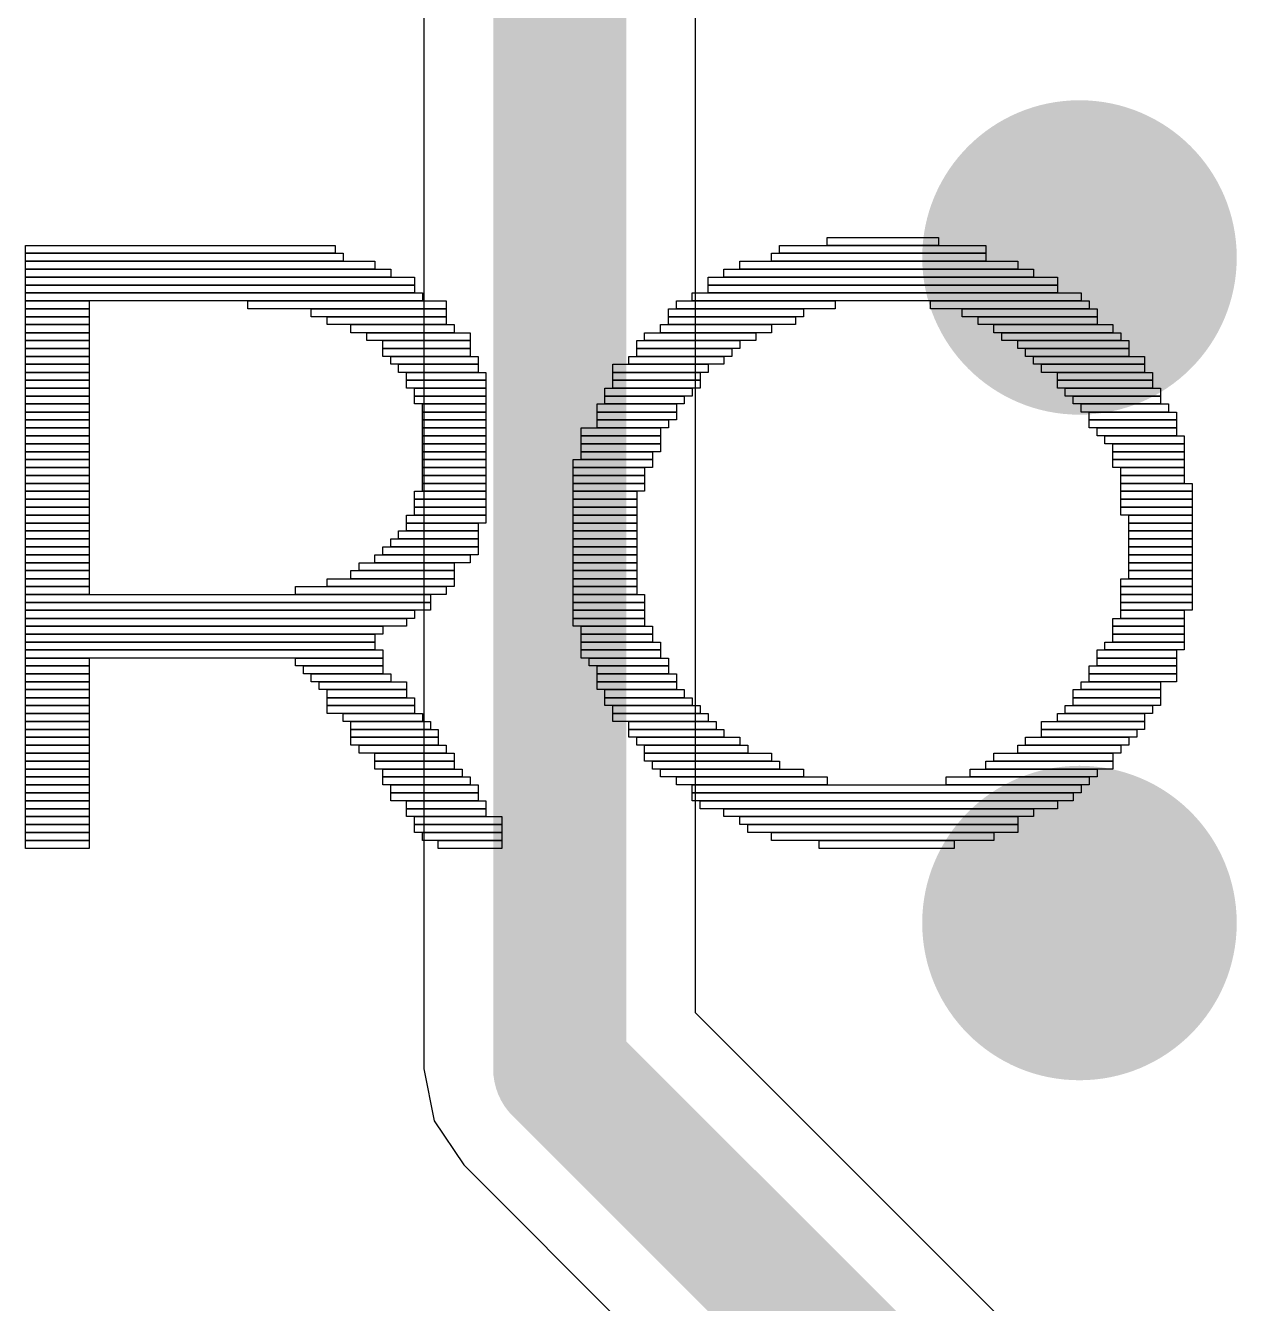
# Model space of a CAD drawing. Header units: millimetres. Extents: x -3 to 5381, y -54 to 5355.
# Drawn here: x 15.803 to 18.151, y -11.348 to -8.909 of the extents above; entities that cross this region are included whole.
import ezdxf

# ---------------------------------------------------------------- set-up
doc = ezdxf.new("R2010")
doc.units = ezdxf.units.MM
for name, color, linetype in [('BottomLayer', 5, 'Continuous'), ('TopLayer', 1, 'Continuous'), ('TopOverlay', 2, 'Continuous'), ('ViaHoleLayer', 16, 'Continuous')]:
    doc.layers.add(name, color=color, linetype=linetype)

msp = doc.modelspace()

# ---------------------------------------------------------------- hatches: boundary and pattern name
at = {"layer": 'BottomLayer'}
h = msp.add_hatch(color=5, dxfattribs=at)
edge = h.paths.add_edge_path()
edge.add_arc((17.8131, -9.3518), 0.3, 0, 360)
h = msp.add_hatch(color=5, dxfattribs=at)
edge = h.paths.add_edge_path()
edge.add_arc((17.8131, -10.6218), 0.3, 0, 360)
at = {"layer": 'TopLayer'}
h = msp.add_hatch(color=1, dxfattribs=at)
edge = h.paths.add_edge_path()
edge.add_arc((17.8131, -9.3518), 0.3, 0, 360)
h = msp.add_hatch(color=1, dxfattribs=at)
edge = h.paths.add_edge_path()
edge.add_arc((17.8131, -10.6218), 0.3, 0, 360)
at = {"layer": 'ViaHoleLayer'}
h = msp.add_hatch(color=16, dxfattribs=at)
edge = h.paths.add_edge_path()
edge.add_arc((17.8131, -9.3518), 0.15, 0, 360)
h = msp.add_hatch(color=16, dxfattribs=at)
edge = h.paths.add_edge_path()
edge.add_arc((17.8131, -10.6218), 0.15, 0, 360)

# ---------------------------------------------------------------- linework, layer by layer
at = {"layer": 'BottomLayer'}
for p, q in [((17.0807, -10.7929), (17.0807, -2.5956)), ((16.5627, -2.6139), (16.5627, -10.9002)), ((18.3006, -12.0128), (17.0807, -10.7929)), ((16.5627, -10.9002), (16.5824, -10.9993)), ((16.5824, -10.9993), (16.6386, -11.0833)), ((16.6386, -11.0833), (18.0102, -12.4549))]:
    msp.add_line(p, q, dxfattribs=at)
at = {"layer": 'BottomLayer', "const_width": 0.254}
for points in [[(16.8217, -10.9002), (16.8217, -2.4928)], [(16.8217, -10.9002), (18.1933, -12.2718)]]:
    msp.add_lwpolyline(points, dxfattribs=at)
at = {"layer": 'BottomLayer', "const_width": 0.127}
msp.add_lwpolyline([(16.7582, -10.9002, 1), (16.8852, -10.9002, 1)], format="xyb", close=True, dxfattribs=at)
msp.add_lwpolyline([(16.7582, -10.9002, 1), (16.8852, -10.9002, 1)], format="xyb", close=True, dxfattribs=at)
at = {"layer": 'TopOverlay'}
for p, q in [((17.3318, -9.3287), (17.3318, -9.3137)), ((17.3318, -9.3137), (17.5439, -9.3137)), ((17.5439, -9.3137), (17.5439, -9.3287)), ((15.8027, -9.3439), (15.8027, -9.3287)), ((15.8027, -9.3287), (16.3933, -9.3287)), ((16.3933, -9.3287), (16.3933, -9.3439)), ((17.2411, -9.3439), (17.2411, -9.3287)), ((17.2411, -9.3287), (17.6346, -9.3287)), ((17.5439, -9.3287), (17.3318, -9.3287)), ((17.6346, -9.3287), (17.6346, -9.3439)), ((16.3933, -9.3439), (15.8027, -9.3439)), ((15.8027, -9.3591), (15.8027, -9.3439)), ((15.8027, -9.3439), (16.4083, -9.3439)), ((16.4083, -9.3591), (15.8027, -9.3591)), ((15.8027, -9.3741), (15.8027, -9.3591)), ((15.8027, -9.3591), (16.469, -9.3591)), ((16.4083, -9.3439), (16.4083, -9.3591)), ((16.469, -9.3591), (16.469, -9.3741)), ((17.1654, -9.3741), (17.1654, -9.3591)), ((17.1654, -9.3591), (17.6953, -9.3591)), ((17.2259, -9.3591), (17.2259, -9.3439)), ((17.2259, -9.3439), (17.6346, -9.3439)), ((17.6346, -9.3591), (17.2259, -9.3591)), ((17.6346, -9.3439), (17.2411, -9.3439)), ((17.6346, -9.3439), (17.6346, -9.3591)), ((17.6953, -9.3591), (17.6953, -9.3741)), ((16.469, -9.3741), (15.8027, -9.3741)), ((15.8027, -9.3894), (15.8027, -9.3741)), ((15.8027, -9.3741), (16.4992, -9.3741)), ((16.4992, -9.3741), (16.4992, -9.3894)), ((17.135, -9.3894), (17.135, -9.3741)), ((17.135, -9.3741), (17.7255, -9.3741)), ((17.6953, -9.3741), (17.1654, -9.3741)), ((17.7255, -9.3741), (17.7255, -9.3894)), ((16.4992, -9.3894), (15.8027, -9.3894)), ((15.8027, -9.4044), (15.8027, -9.3894)), ((15.8027, -9.3894), (16.5447, -9.3894)), ((16.5447, -9.4044), (15.8027, -9.4044)), ((15.8027, -9.4196), (15.8027, -9.4044)), ((15.8027, -9.4044), (16.5447, -9.4044)), ((16.5447, -9.3894), (16.5447, -9.4044)), ((16.5447, -9.4044), (16.5447, -9.4196)), ((17.1047, -9.4044), (17.1047, -9.3894)), ((17.1047, -9.3894), (17.771, -9.3894)), ((17.771, -9.4044), (17.1047, -9.4044)), ((17.1047, -9.4196), (17.1047, -9.4044)), ((17.1047, -9.4044), (17.771, -9.4044)), ((17.7255, -9.3894), (17.135, -9.3894)), ((17.771, -9.3894), (17.771, -9.4044)), ((17.771, -9.4044), (17.771, -9.4196)), ((16.5447, -9.4196), (15.8027, -9.4196)), ((15.8027, -9.4348), (15.8027, -9.4196)), ((15.8027, -9.4196), (16.5597, -9.4196)), ((16.5597, -9.4348), (15.8027, -9.4348)), ((15.8027, -9.4498), (15.8027, -9.4348)), ((15.8027, -9.4348), (15.9239, -9.4348)), ((15.9239, -9.4348), (15.9239, -9.4498)), ((16.2267, -9.4498), (16.2267, -9.4348)), ((16.2267, -9.4348), (16.6051, -9.4348)), ((16.5597, -9.4196), (16.5597, -9.4348)), ((16.6051, -9.4348), (16.6051, -9.4498)), ((17.0443, -9.4498), (17.0443, -9.4348)), ((17.0443, -9.4348), (17.3471, -9.4348)), ((17.0745, -9.4348), (17.0745, -9.4196)), ((17.0745, -9.4196), (17.8162, -9.4196)), ((17.8162, -9.4348), (17.0745, -9.4348)), ((17.771, -9.4196), (17.1047, -9.4196)), ((17.3471, -9.4348), (17.3471, -9.4498)), ((17.5287, -9.4498), (17.5287, -9.4348)), ((17.5287, -9.4348), (17.8314, -9.4348)), ((17.8162, -9.4196), (17.8162, -9.4348)), ((17.8314, -9.4348), (17.8314, -9.4498)), ((15.9239, -9.4498), (15.8027, -9.4498)), ((15.8027, -9.4651), (15.8027, -9.4498)), ((15.8027, -9.4498), (15.9239, -9.4498)), ((15.9239, -9.4498), (15.9239, -9.4651)), ((16.6051, -9.4498), (16.2267, -9.4498)), ((16.3478, -9.4651), (16.3478, -9.4498)), ((16.3478, -9.4498), (16.6051, -9.4498)), ((16.6051, -9.4498), (16.6051, -9.4651)), ((17.029, -9.4651), (17.029, -9.4498)), ((17.029, -9.4498), (17.2864, -9.4498)), ((17.3471, -9.4498), (17.0443, -9.4498)), ((17.2864, -9.4498), (17.2864, -9.4651)), ((17.8314, -9.4498), (17.5287, -9.4498)), ((17.5891, -9.4651), (17.5891, -9.4498)), ((17.5891, -9.4498), (17.8467, -9.4498)), ((17.8467, -9.4498), (17.8467, -9.4651)), ((15.9239, -9.4651), (15.8027, -9.4651)), ((15.8027, -9.48), (15.8027, -9.4651)), ((15.8027, -9.4651), (15.9239, -9.4651)), ((15.9239, -9.48), (15.8027, -9.48)), ((15.8027, -9.4953), (15.8027, -9.48)), ((15.8027, -9.48), (15.9239, -9.48)), ((15.9239, -9.4651), (15.9239, -9.48)), ((15.9239, -9.48), (15.9239, -9.4953)), ((16.6051, -9.4651), (16.3478, -9.4651)), ((16.378, -9.48), (16.378, -9.4651)), ((16.378, -9.4651), (16.6051, -9.4651)), ((16.6051, -9.48), (16.378, -9.48)), ((16.4235, -9.4953), (16.4235, -9.48)), ((16.4235, -9.48), (16.6204, -9.48)), ((16.6051, -9.4651), (16.6051, -9.48)), ((16.6204, -9.48), (16.6204, -9.4953)), ((17.0141, -9.4953), (17.0141, -9.48)), ((17.0141, -9.48), (17.2259, -9.48)), ((17.2864, -9.4651), (17.029, -9.4651)), ((17.029, -9.48), (17.029, -9.4651)), ((17.029, -9.4651), (17.2714, -9.4651)), ((17.2714, -9.48), (17.029, -9.48)), ((17.2259, -9.48), (17.2259, -9.4953)), ((17.2714, -9.4651), (17.2714, -9.48)), ((17.8467, -9.4651), (17.5891, -9.4651)), ((17.6196, -9.48), (17.6196, -9.4651)), ((17.6196, -9.4651), (17.8467, -9.4651)), ((17.8467, -9.48), (17.6196, -9.48)), ((17.6498, -9.4953), (17.6498, -9.48)), ((17.6498, -9.48), (17.8769, -9.48)), ((17.8467, -9.4651), (17.8467, -9.48)), ((17.8769, -9.48), (17.8769, -9.4953)), ((15.9239, -9.4953), (15.8027, -9.4953)), ((15.8027, -9.5105), (15.8027, -9.4953)), ((15.8027, -9.4953), (15.9239, -9.4953)), ((15.9239, -9.4953), (15.9239, -9.5105)), ((16.6204, -9.4953), (16.4235, -9.4953)), ((16.4537, -9.5105), (16.4537, -9.4953)), ((16.4537, -9.4953), (16.6506, -9.4953)), ((16.6506, -9.4953), (16.6506, -9.5105)), ((16.9836, -9.5105), (16.9836, -9.4953)), ((16.9836, -9.4953), (17.1957, -9.4953)), ((17.2259, -9.4953), (17.0141, -9.4953)), ((17.1957, -9.4953), (17.1957, -9.5105)), ((17.8769, -9.4953), (17.6498, -9.4953)), ((17.6648, -9.5105), (17.6648, -9.4953)), ((17.6648, -9.4953), (17.8919, -9.4953)), ((17.8919, -9.4953), (17.8919, -9.5105)), ((15.9239, -9.5105), (15.8027, -9.5105)), ((15.8027, -9.5255), (15.8027, -9.5105)), ((15.8027, -9.5105), (15.9239, -9.5105)), ((15.9239, -9.5255), (15.8027, -9.5255)), ((15.8027, -9.5407), (15.8027, -9.5255)), ((15.8027, -9.5255), (15.9239, -9.5255)), ((15.9239, -9.5105), (15.9239, -9.5255)), ((15.9239, -9.5255), (15.9239, -9.5407)), ((16.6506, -9.5105), (16.4537, -9.5105)), ((16.484, -9.5255), (16.484, -9.5105)), ((16.484, -9.5105), (16.6506, -9.5105)), ((16.6506, -9.5255), (16.484, -9.5255)), ((16.484, -9.5407), (16.484, -9.5255)), ((16.484, -9.5255), (16.6506, -9.5255)), ((16.6506, -9.5105), (16.6506, -9.5255)), ((16.6506, -9.5255), (16.6506, -9.5407)), ((16.9686, -9.5255), (16.9686, -9.5105)), ((16.9686, -9.5105), (17.1654, -9.5105)), ((17.1654, -9.5255), (16.9686, -9.5255)), ((16.9686, -9.5407), (16.9686, -9.5255)), ((16.9686, -9.5255), (17.1502, -9.5255)), ((17.1957, -9.5105), (16.9836, -9.5105)), ((17.1502, -9.5255), (17.1502, -9.5407)), ((17.1654, -9.5105), (17.1654, -9.5255)), ((17.8919, -9.5105), (17.6648, -9.5105)), ((17.6953, -9.5255), (17.6953, -9.5105)), ((17.6953, -9.5105), (17.9071, -9.5105)), ((17.9071, -9.5255), (17.6953, -9.5255)), ((17.7103, -9.5407), (17.7103, -9.5255)), ((17.7103, -9.5255), (17.9071, -9.5255)), ((17.9071, -9.5105), (17.9071, -9.5255)), ((17.9071, -9.5255), (17.9071, -9.5407)), ((15.8027, -9.5557), (15.8027, -9.5407)), ((15.8027, -9.5407), (15.9239, -9.5407)), ((15.9239, -9.5407), (15.8027, -9.5407)), ((15.9239, -9.5557), (15.8027, -9.5557)), ((15.8027, -9.571), (15.8027, -9.5557)), ((15.8027, -9.5557), (15.9239, -9.5557)), ((15.9239, -9.5407), (15.9239, -9.5557)), ((15.9239, -9.5557), (15.9239, -9.571)), ((16.6506, -9.5407), (16.484, -9.5407)), ((16.4992, -9.5557), (16.4992, -9.5407)), ((16.4992, -9.5407), (16.6658, -9.5407)), ((16.6658, -9.5557), (16.4992, -9.5557)), ((16.5144, -9.571), (16.5144, -9.5557)), ((16.5144, -9.5557), (16.6658, -9.5557)), ((16.6658, -9.5407), (16.6658, -9.5557)), ((16.6658, -9.5557), (16.6658, -9.571)), ((16.9231, -9.571), (16.9231, -9.5557)), ((16.9231, -9.5557), (17.1047, -9.5557)), ((16.9534, -9.5557), (16.9534, -9.5407)), ((16.9534, -9.5407), (17.135, -9.5407)), ((17.135, -9.5557), (16.9534, -9.5557)), ((17.1502, -9.5407), (16.9686, -9.5407)), ((17.1047, -9.5557), (17.1047, -9.571)), ((17.135, -9.5407), (17.135, -9.5557)), ((17.9071, -9.5407), (17.7103, -9.5407)), ((17.7255, -9.5557), (17.7255, -9.5407)), ((17.7255, -9.5407), (17.9374, -9.5407)), ((17.9374, -9.5557), (17.7255, -9.5557)), ((17.7405, -9.571), (17.7405, -9.5557)), ((17.7405, -9.5557), (17.9374, -9.5557)), ((17.9374, -9.5407), (17.9374, -9.5557)), ((17.9374, -9.5557), (17.9374, -9.571)), ((15.9239, -9.571), (15.8027, -9.571)), ((15.8027, -9.5862), (15.8027, -9.571)), ((15.8027, -9.571), (15.9239, -9.571)), ((15.9239, -9.571), (15.9239, -9.5862)), ((16.6658, -9.571), (16.5144, -9.571)), ((16.5294, -9.5862), (16.5294, -9.571)), ((16.5294, -9.571), (16.6808, -9.571)), ((16.6808, -9.571), (16.6808, -9.5862)), ((17.1047, -9.571), (16.9231, -9.571)), ((16.9231, -9.5862), (16.9231, -9.571)), ((16.9231, -9.571), (17.0898, -9.571)), ((17.0898, -9.571), (17.0898, -9.5862)), ((17.9374, -9.571), (17.7405, -9.571)), ((17.771, -9.5862), (17.771, -9.571)), ((17.771, -9.571), (17.9526, -9.571)), ((17.9526, -9.571), (17.9526, -9.5862)), ((15.9239, -9.5862), (15.8027, -9.5862)), ((15.8027, -9.6012), (15.8027, -9.5862)), ((15.8027, -9.5862), (15.9239, -9.5862)), ((15.9239, -9.6012), (15.8027, -9.6012)), ((15.8027, -9.6164), (15.8027, -9.6012)), ((15.8027, -9.6012), (15.9239, -9.6012)), ((15.9239, -9.5862), (15.9239, -9.6012)), ((15.9239, -9.6012), (15.9239, -9.6164)), ((16.6808, -9.5862), (16.5294, -9.5862)), ((16.5294, -9.6012), (16.5294, -9.5862)), ((16.5294, -9.5862), (16.6808, -9.5862)), ((16.6808, -9.6012), (16.5294, -9.6012)), ((16.5447, -9.6164), (16.5447, -9.6012)), ((16.5447, -9.6012), (16.6808, -9.6012)), ((16.6808, -9.5862), (16.6808, -9.6012)), ((16.6808, -9.6012), (16.6808, -9.6164)), ((16.9079, -9.6164), (16.9079, -9.6012)), ((16.9079, -9.6012), (17.0745, -9.6012)), ((17.0898, -9.5862), (16.9231, -9.5862)), ((16.9231, -9.6012), (16.9231, -9.5862)), ((16.9231, -9.5862), (17.0898, -9.5862)), ((17.0898, -9.6012), (16.9231, -9.6012)), ((17.0745, -9.6012), (17.0745, -9.6164)), ((17.0898, -9.5862), (17.0898, -9.6012)), ((17.9526, -9.5862), (17.771, -9.5862)), ((17.771, -9.6012), (17.771, -9.5862)), ((17.771, -9.5862), (17.9526, -9.5862)), ((17.9526, -9.6012), (17.771, -9.6012)), ((17.786, -9.6164), (17.786, -9.6012)), ((17.786, -9.6012), (17.9678, -9.6012)), ((17.9526, -9.5862), (17.9526, -9.6012)), ((17.9678, -9.6012), (17.9678, -9.6164)), ((15.9239, -9.6164), (15.8027, -9.6164)), ((15.8027, -9.6314), (15.8027, -9.6164)), ((15.8027, -9.6164), (15.9239, -9.6164)), ((15.9239, -9.6314), (15.8027, -9.6314)), ((15.8027, -9.6467), (15.8027, -9.6314)), ((15.8027, -9.6314), (15.9239, -9.6314)), ((15.9239, -9.6164), (15.9239, -9.6314)), ((15.9239, -9.6314), (15.9239, -9.6467)), ((16.6808, -9.6164), (16.5447, -9.6164)), ((16.5447, -9.6314), (16.5447, -9.6164)), ((16.5447, -9.6164), (16.6808, -9.6164)), ((16.6808, -9.6314), (16.5447, -9.6314)), ((16.5597, -9.6467), (16.5597, -9.6314)), ((16.5597, -9.6314), (16.6808, -9.6314)), ((16.6808, -9.6164), (16.6808, -9.6314)), ((16.6808, -9.6314), (16.6808, -9.6467)), ((16.8929, -9.6467), (16.8929, -9.6314)), ((16.8929, -9.6314), (17.0443, -9.6314)), ((17.0745, -9.6164), (16.9079, -9.6164)), ((16.9079, -9.6314), (16.9079, -9.6164)), ((16.9079, -9.6164), (17.0593, -9.6164)), ((17.0593, -9.6314), (16.9079, -9.6314)), ((17.0443, -9.6314), (17.0443, -9.6467)), ((17.0593, -9.6164), (17.0593, -9.6314)), ((17.9678, -9.6164), (17.786, -9.6164)), ((17.8012, -9.6314), (17.8012, -9.6164)), ((17.8012, -9.6164), (17.9678, -9.6164)), ((17.9678, -9.6314), (17.8012, -9.6314)), ((17.8162, -9.6467), (17.8162, -9.6314)), ((17.8162, -9.6314), (17.9828, -9.6314)), ((17.9678, -9.6164), (17.9678, -9.6314)), ((17.9828, -9.6314), (17.9828, -9.6467)), ((15.9239, -9.6467), (15.8027, -9.6467)), ((15.8027, -9.6619), (15.8027, -9.6467)), ((15.8027, -9.6467), (15.9239, -9.6467)), ((15.9239, -9.6467), (15.9239, -9.6619)), ((16.6808, -9.6467), (16.5597, -9.6467)), ((16.5597, -9.6619), (16.5597, -9.6467)), ((16.5597, -9.6467), (16.6808, -9.6467)), ((16.6808, -9.6467), (16.6808, -9.6619)), ((16.8929, -9.6619), (16.8929, -9.6467)), ((16.8929, -9.6467), (17.0443, -9.6467)), ((17.0443, -9.6467), (16.8929, -9.6467)), ((17.0443, -9.6467), (17.0443, -9.6619)), ((17.9828, -9.6467), (17.8162, -9.6467)), ((17.8314, -9.6619), (17.8314, -9.6467)), ((17.8314, -9.6467), (17.9981, -9.6467)), ((17.9981, -9.6467), (17.9981, -9.6619)), ((15.9239, -9.6619), (15.8027, -9.6619)), ((15.8027, -9.6769), (15.8027, -9.6619)), ((15.8027, -9.6619), (15.9239, -9.6619)), ((15.9239, -9.6769), (15.8027, -9.6769)), ((15.8027, -9.6921), (15.8027, -9.6769)), ((15.8027, -9.6769), (15.9239, -9.6769)), ((15.9239, -9.6619), (15.9239, -9.6769)), ((15.9239, -9.6769), (15.9239, -9.6921)), ((16.6808, -9.6619), (16.5597, -9.6619)), ((16.5597, -9.6769), (16.5597, -9.6619)), ((16.5597, -9.6619), (16.6808, -9.6619)), ((16.6808, -9.6769), (16.5597, -9.6769)), ((16.5597, -9.6921), (16.5597, -9.6769)), ((16.5597, -9.6769), (16.6808, -9.6769)), ((16.6808, -9.6619), (16.6808, -9.6769)), ((16.6808, -9.6769), (16.6808, -9.6921)), ((16.8627, -9.6921), (16.8627, -9.6769)), ((16.8627, -9.6769), (17.0141, -9.6769)), ((17.0443, -9.6619), (16.8929, -9.6619)), ((16.8929, -9.6769), (16.8929, -9.6619)), ((16.8929, -9.6619), (17.029, -9.6619)), ((17.029, -9.6769), (16.8929, -9.6769)), ((17.0141, -9.6769), (17.0141, -9.6921)), ((17.029, -9.6619), (17.029, -9.6769)), ((17.9981, -9.6619), (17.8314, -9.6619)), ((17.8314, -9.6769), (17.8314, -9.6619)), ((17.8314, -9.6619), (17.9981, -9.6619)), ((17.9981, -9.6769), (17.8314, -9.6769)), ((17.8467, -9.6921), (17.8467, -9.6769)), ((17.8467, -9.6769), (17.9981, -9.6769)), ((17.9981, -9.6619), (17.9981, -9.6769)), ((17.9981, -9.6769), (17.9981, -9.6921)), ((15.9239, -9.6921), (15.8027, -9.6921)), ((15.8027, -9.7071), (15.8027, -9.6921)), ((15.8027, -9.6921), (15.9239, -9.6921)), ((15.9239, -9.6921), (15.9239, -9.7071)), ((16.6808, -9.6921), (16.5597, -9.6921)), ((16.5597, -9.7071), (16.5597, -9.6921)), ((16.5597, -9.6921), (16.6808, -9.6921)), ((16.6808, -9.6921), (16.6808, -9.7071)), ((17.0141, -9.6921), (16.8627, -9.6921)), ((16.8627, -9.7071), (16.8627, -9.6921)), ((16.8627, -9.6921), (17.0141, -9.6921)), ((17.0141, -9.6921), (17.0141, -9.7071)), ((17.9981, -9.6921), (17.8467, -9.6921)), ((17.8617, -9.7071), (17.8617, -9.6921)), ((17.8617, -9.6921), (18.013, -9.6921)), ((18.013, -9.6921), (18.013, -9.7071)), ((15.9239, -9.7071), (15.8027, -9.7071)), ((15.8027, -9.7224), (15.8027, -9.7071)), ((15.8027, -9.7071), (15.9239, -9.7071)), ((15.9239, -9.7224), (15.8027, -9.7224)), ((15.8027, -9.7376), (15.8027, -9.7224)), ((15.8027, -9.7224), (15.9239, -9.7224)), ((15.9239, -9.7071), (15.9239, -9.7224)), ((15.9239, -9.7224), (15.9239, -9.7376)), ((16.6808, -9.7071), (16.5597, -9.7071)), ((16.5597, -9.7224), (16.5597, -9.7071)), ((16.5597, -9.7071), (16.6808, -9.7071)), ((16.6808, -9.7224), (16.5597, -9.7224)), ((16.5597, -9.7376), (16.5597, -9.7224)), ((16.5597, -9.7224), (16.6808, -9.7224)), ((16.6808, -9.7071), (16.6808, -9.7224)), ((16.6808, -9.7224), (16.6808, -9.7376)), ((17.0141, -9.7071), (16.8627, -9.7071)), ((16.8627, -9.7224), (16.8627, -9.7071)), ((16.8627, -9.7071), (17.0141, -9.7071)), ((17.0141, -9.7224), (16.8627, -9.7224)), ((16.8627, -9.7376), (16.8627, -9.7224)), ((16.8627, -9.7224), (16.9988, -9.7224)), ((16.9988, -9.7224), (16.9988, -9.7376)), ((17.0141, -9.7071), (17.0141, -9.7224)), ((18.013, -9.7071), (17.8617, -9.7071)), ((17.8769, -9.7224), (17.8769, -9.7071)), ((17.8769, -9.7071), (18.013, -9.7071)), ((18.013, -9.7224), (17.8769, -9.7224)), ((17.8769, -9.7376), (17.8769, -9.7224)), ((17.8769, -9.7224), (18.013, -9.7224)), ((18.013, -9.7071), (18.013, -9.7224)), ((18.013, -9.7224), (18.013, -9.7376)), ((15.9239, -9.7376), (15.8027, -9.7376)), ((15.8027, -9.7526), (15.8027, -9.7376)), ((15.8027, -9.7376), (15.9239, -9.7376)), ((15.9239, -9.7526), (15.8027, -9.7526)), ((15.8027, -9.7678), (15.8027, -9.7526)), ((15.8027, -9.7526), (15.9239, -9.7526)), ((15.9239, -9.7376), (15.9239, -9.7526)), ((15.9239, -9.7526), (15.9239, -9.7678)), ((16.6808, -9.7376), (16.5597, -9.7376)), ((16.5597, -9.7526), (16.5597, -9.7376)), ((16.5597, -9.7376), (16.6808, -9.7376)), ((16.6808, -9.7526), (16.5597, -9.7526)), ((16.5597, -9.7678), (16.5597, -9.7526)), ((16.5597, -9.7526), (16.6808, -9.7526)), ((16.6808, -9.7376), (16.6808, -9.7526)), ((16.6808, -9.7526), (16.6808, -9.7678)), ((16.8474, -9.7526), (16.8474, -9.7376)), ((16.8474, -9.7376), (16.9988, -9.7376)), ((16.9988, -9.7526), (16.8474, -9.7526)), ((16.8474, -9.7678), (16.8474, -9.7526)), ((16.8474, -9.7526), (16.9836, -9.7526)), ((16.9988, -9.7376), (16.8627, -9.7376)), ((16.9836, -9.7526), (16.9836, -9.7678)), ((16.9988, -9.7376), (16.9988, -9.7526)), ((18.013, -9.7376), (17.8769, -9.7376)), ((17.8769, -9.7526), (17.8769, -9.7376)), ((17.8769, -9.7376), (18.013, -9.7376)), ((18.013, -9.7526), (17.8769, -9.7526)), ((17.8921, -9.7678), (17.8921, -9.7526)), ((17.8921, -9.7526), (18.013, -9.7526)), ((18.013, -9.7376), (18.013, -9.7526)), ((18.013, -9.7526), (18.013, -9.7678)), ((15.9239, -9.7678), (15.8027, -9.7678)), ((15.8027, -9.7828), (15.8027, -9.7678)), ((15.8027, -9.7678), (15.9239, -9.7678)), ((15.9239, -9.7678), (15.9239, -9.7828)), ((16.6808, -9.7678), (16.5597, -9.7678)), ((16.5597, -9.7828), (16.5597, -9.7678)), ((16.5597, -9.7678), (16.6808, -9.7678)), ((16.6808, -9.7678), (16.6808, -9.7828)), ((16.9836, -9.7678), (16.8474, -9.7678)), ((16.8474, -9.7828), (16.8474, -9.7678)), ((16.8474, -9.7678), (16.9836, -9.7678)), ((16.9836, -9.7678), (16.9836, -9.7828)), ((18.013, -9.7678), (17.8921, -9.7678)), ((17.8921, -9.7828), (17.8921, -9.7678)), ((17.8921, -9.7678), (18.013, -9.7678)), ((18.013, -9.7678), (18.013, -9.7828)), ((15.9239, -9.7828), (15.8027, -9.7828)), ((15.8027, -9.798), (15.8027, -9.7828)), ((15.8027, -9.7828), (15.9239, -9.7828)), ((15.9239, -9.798), (15.8027, -9.798)), ((15.8027, -9.8133), (15.8027, -9.798)), ((15.8027, -9.798), (15.9239, -9.798)), ((15.9239, -9.7828), (15.9239, -9.798)), ((15.9239, -9.798), (15.9239, -9.8133)), ((16.5447, -9.8133), (16.5447, -9.798)), ((16.5447, -9.798), (16.6808, -9.798)), ((16.6808, -9.7828), (16.5597, -9.7828)), ((16.5597, -9.798), (16.5597, -9.7828)), ((16.5597, -9.7828), (16.6808, -9.7828)), ((16.6808, -9.798), (16.5597, -9.798)), ((16.6808, -9.7828), (16.6808, -9.798)), ((16.6808, -9.798), (16.6808, -9.8133)), ((16.9836, -9.7828), (16.8474, -9.7828)), ((16.8474, -9.798), (16.8474, -9.7828)), ((16.8474, -9.7828), (16.9836, -9.7828)), ((16.9836, -9.798), (16.8474, -9.798)), ((16.8474, -9.8133), (16.8474, -9.798)), ((16.8474, -9.798), (16.9686, -9.798)), ((16.9686, -9.798), (16.9686, -9.8133)), ((16.9836, -9.7828), (16.9836, -9.798)), ((18.013, -9.7828), (17.8921, -9.7828)), ((17.8921, -9.798), (17.8921, -9.7828)), ((17.8921, -9.7828), (18.0283, -9.7828)), ((18.0283, -9.798), (17.8921, -9.798)), ((17.8921, -9.8133), (17.8921, -9.798)), ((17.8921, -9.798), (18.0283, -9.798)), ((18.0283, -9.7828), (18.0283, -9.798)), ((18.0283, -9.798), (18.0283, -9.8133)), ((15.9239, -9.8133), (15.8027, -9.8133)), ((15.8027, -9.8283), (15.8027, -9.8133)), ((15.8027, -9.8133), (15.9239, -9.8133)), ((15.9239, -9.8133), (15.9239, -9.8283)), ((16.6808, -9.8133), (16.5447, -9.8133)), ((16.5447, -9.8283), (16.5447, -9.8133)), ((16.5447, -9.8133), (16.6808, -9.8133)), ((16.6808, -9.8133), (16.6808, -9.8283)), ((16.9686, -9.8133), (16.8474, -9.8133)), ((16.8474, -9.8283), (16.8474, -9.8133)), ((16.8474, -9.8133), (16.9686, -9.8133)), ((16.9686, -9.8133), (16.9686, -9.8283)), ((18.0283, -9.8133), (17.8921, -9.8133)), ((17.8921, -9.8283), (17.8921, -9.8133)), ((17.8921, -9.8133), (18.0283, -9.8133)), ((18.0283, -9.8133), (18.0283, -9.8283)), ((15.9239, -9.8283), (15.8027, -9.8283)), ((15.8027, -9.8435), (15.8027, -9.8283)), ((15.8027, -9.8283), (15.9239, -9.8283)), ((15.9239, -9.8435), (15.8027, -9.8435)), ((15.8027, -9.8585), (15.8027, -9.8435)), ((15.8027, -9.8435), (15.9239, -9.8435)), ((15.9239, -9.8283), (15.9239, -9.8435)), ((15.9239, -9.8435), (15.9239, -9.8585)), ((16.5294, -9.8585), (16.5294, -9.8435)), ((16.5294, -9.8435), (16.6808, -9.8435)), ((16.6808, -9.8283), (16.5447, -9.8283)), ((16.5447, -9.8435), (16.5447, -9.8283)), ((16.5447, -9.8283), (16.6808, -9.8283)), ((16.6808, -9.8435), (16.5447, -9.8435)), ((16.6808, -9.8283), (16.6808, -9.8435)), ((16.6808, -9.8435), (16.6808, -9.8585)), ((16.9686, -9.8283), (16.8474, -9.8283)), ((16.8474, -9.8435), (16.8474, -9.8283)), ((16.8474, -9.8283), (16.9686, -9.8283)), ((16.9686, -9.8435), (16.8474, -9.8435)), ((16.8474, -9.8585), (16.8474, -9.8435)), ((16.8474, -9.8435), (16.9686, -9.8435)), ((16.9686, -9.8283), (16.9686, -9.8435)), ((16.9686, -9.8435), (16.9686, -9.8585)), ((18.0283, -9.8283), (17.8921, -9.8283)), ((17.8921, -9.8435), (17.8921, -9.8283)), ((17.8921, -9.8283), (18.0283, -9.8283)), ((18.0283, -9.8435), (17.8921, -9.8435)), ((17.9071, -9.8585), (17.9071, -9.8435)), ((17.9071, -9.8435), (18.0283, -9.8435)), ((18.0283, -9.8283), (18.0283, -9.8435)), ((18.0283, -9.8435), (18.0283, -9.8585)), ((15.9239, -9.8585), (15.8027, -9.8585)), ((15.8027, -9.8737), (15.8027, -9.8585)), ((15.8027, -9.8585), (15.9239, -9.8585)), ((15.9239, -9.8737), (15.8027, -9.8737)), ((15.8027, -9.889), (15.8027, -9.8737)), ((15.8027, -9.8737), (15.9239, -9.8737)), ((15.9239, -9.8585), (15.9239, -9.8737)), ((15.9239, -9.8737), (15.9239, -9.889)), ((16.5144, -9.889), (16.5144, -9.8737)), ((16.5144, -9.8737), (16.6658, -9.8737)), ((16.6808, -9.8585), (16.5294, -9.8585)), ((16.5294, -9.8737), (16.5294, -9.8585)), ((16.5294, -9.8585), (16.6658, -9.8585)), ((16.6658, -9.8737), (16.5294, -9.8737)), ((16.6658, -9.8585), (16.6658, -9.8737)), ((16.6658, -9.8737), (16.6658, -9.889)), ((16.9686, -9.8585), (16.8474, -9.8585)), ((16.8474, -9.8737), (16.8474, -9.8585)), ((16.8474, -9.8585), (16.9686, -9.8585)), ((16.9686, -9.8737), (16.8474, -9.8737)), ((16.8474, -9.889), (16.8474, -9.8737)), ((16.8474, -9.8737), (16.9686, -9.8737)), ((16.9686, -9.8585), (16.9686, -9.8737)), ((16.9686, -9.8737), (16.9686, -9.889)), ((18.0283, -9.8585), (17.9071, -9.8585)), ((17.9071, -9.8737), (17.9071, -9.8585)), ((17.9071, -9.8585), (18.0283, -9.8585)), ((18.0283, -9.8737), (17.9071, -9.8737)), ((17.9071, -9.889), (17.9071, -9.8737)), ((17.9071, -9.8737), (18.0283, -9.8737)), ((18.0283, -9.8585), (18.0283, -9.8737)), ((18.0283, -9.8737), (18.0283, -9.889)), ((15.9239, -9.889), (15.8027, -9.889)), ((15.8027, -9.904), (15.8027, -9.889)), ((15.8027, -9.889), (15.9239, -9.889)), ((15.9239, -9.889), (15.9239, -9.904)), ((16.4992, -9.904), (16.4992, -9.889)), ((16.4992, -9.889), (16.6658, -9.889)), ((16.6658, -9.889), (16.5144, -9.889)), ((16.6658, -9.889), (16.6658, -9.904)), ((16.9686, -9.889), (16.8474, -9.889)), ((16.8474, -9.904), (16.8474, -9.889)), ((16.8474, -9.889), (16.9686, -9.889)), ((16.9686, -9.889), (16.9686, -9.904)), ((18.0283, -9.889), (17.9071, -9.889)), ((17.9071, -9.904), (17.9071, -9.889)), ((17.9071, -9.889), (18.0283, -9.889)), ((18.0283, -9.889), (18.0283, -9.904)), ((15.9239, -9.904), (15.8027, -9.904)), ((15.8027, -9.9192), (15.8027, -9.904)), ((15.8027, -9.904), (15.9239, -9.904)), ((15.9239, -9.9192), (15.8027, -9.9192)), ((15.8027, -9.9342), (15.8027, -9.9192)), ((15.8027, -9.9192), (15.9239, -9.9192)), ((15.9239, -9.904), (15.9239, -9.9192)), ((15.9239, -9.9192), (15.9239, -9.9342)), ((16.469, -9.9342), (16.469, -9.9192)), ((16.469, -9.9192), (16.6506, -9.9192)), ((16.484, -9.9192), (16.484, -9.904)), ((16.484, -9.904), (16.6658, -9.904)), ((16.6658, -9.9192), (16.484, -9.9192)), ((16.6658, -9.904), (16.4992, -9.904)), ((16.6506, -9.9192), (16.6506, -9.9342)), ((16.6658, -9.904), (16.6658, -9.9192)), ((16.9686, -9.904), (16.8474, -9.904)), ((16.8474, -9.9192), (16.8474, -9.904)), ((16.8474, -9.904), (16.9686, -9.904)), ((16.9686, -9.9192), (16.8474, -9.9192)), ((16.8474, -9.9342), (16.8474, -9.9192)), ((16.8474, -9.9192), (16.9686, -9.9192)), ((16.9686, -9.904), (16.9686, -9.9192)), ((16.9686, -9.9192), (16.9686, -9.9342)), ((18.0283, -9.904), (17.9071, -9.904)), ((17.9071, -9.9192), (17.9071, -9.904)), ((17.9071, -9.904), (18.0283, -9.904)), ((18.0283, -9.9192), (17.9071, -9.9192)), ((17.9071, -9.9342), (17.9071, -9.9192)), ((17.9071, -9.9192), (18.0283, -9.9192)), ((18.0283, -9.904), (18.0283, -9.9192)), ((18.0283, -9.9192), (18.0283, -9.9342)), ((15.9239, -9.9342), (15.8027, -9.9342)), ((15.8027, -9.9494), (15.8027, -9.9342)), ((15.8027, -9.9342), (15.9239, -9.9342)), ((15.9239, -9.9342), (15.9239, -9.9494)), ((16.4388, -9.9494), (16.4388, -9.9342)), ((16.4388, -9.9342), (16.6204, -9.9342)), ((16.6506, -9.9342), (16.469, -9.9342)), ((16.6204, -9.9342), (16.6204, -9.9494)), ((16.9686, -9.9342), (16.8474, -9.9342)), ((16.8474, -9.9494), (16.8474, -9.9342)), ((16.8474, -9.9342), (16.9686, -9.9342)), ((16.9686, -9.9342), (16.9686, -9.9494)), ((18.0283, -9.9342), (17.9071, -9.9342)), ((17.9071, -9.9494), (17.9071, -9.9342)), ((17.9071, -9.9342), (18.0283, -9.9342)), ((18.0283, -9.9342), (18.0283, -9.9494)), ((15.9239, -9.9494), (15.8027, -9.9494)), ((15.8027, -9.9647), (15.8027, -9.9494)), ((15.8027, -9.9494), (15.9239, -9.9494)), ((15.9239, -9.9647), (15.8027, -9.9647)), ((15.8027, -9.9797), (15.8027, -9.9647)), ((15.8027, -9.9647), (15.9239, -9.9647)), ((15.9239, -9.9494), (15.9239, -9.9647)), ((15.9239, -9.9647), (15.9239, -9.9797)), ((16.378, -9.9797), (16.378, -9.9647)), ((16.378, -9.9647), (16.6204, -9.9647)), ((16.4235, -9.9647), (16.4235, -9.9494)), ((16.4235, -9.9494), (16.6204, -9.9494)), ((16.6204, -9.9647), (16.4235, -9.9647)), ((16.6204, -9.9494), (16.4388, -9.9494)), ((16.6204, -9.9494), (16.6204, -9.9647)), ((16.6204, -9.9647), (16.6204, -9.9797)), ((16.9686, -9.9494), (16.8474, -9.9494)), ((16.8474, -9.9647), (16.8474, -9.9494)), ((16.8474, -9.9494), (16.9686, -9.9494)), ((16.9686, -9.9647), (16.8474, -9.9647)), ((16.8474, -9.9797), (16.8474, -9.9647)), ((16.8474, -9.9647), (16.9686, -9.9647)), ((16.9686, -9.9494), (16.9686, -9.9647)), ((16.9686, -9.9647), (16.9686, -9.9797)), ((17.8921, -9.9797), (17.8921, -9.9647)), ((17.8921, -9.9647), (18.0283, -9.9647)), ((18.0283, -9.9494), (17.9071, -9.9494)), ((17.9071, -9.9647), (17.9071, -9.9494)), ((17.9071, -9.9494), (18.0283, -9.9494)), ((18.0283, -9.9647), (17.9071, -9.9647)), ((18.0283, -9.9494), (18.0283, -9.9647)), ((18.0283, -9.9647), (18.0283, -9.9797)), ((15.8027, -9.9949), (15.8027, -9.9797)), ((15.8027, -9.9797), (15.9239, -9.9797)), ((15.9239, -9.9797), (15.8027, -9.9797)), ((15.9239, -9.9949), (15.8027, -9.9949)), ((15.8027, -10.0099), (15.8027, -9.9949)), ((15.8027, -9.9949), (16.5749, -9.9949)), ((15.9239, -9.9797), (15.9239, -9.9949)), ((16.3176, -9.9949), (16.3176, -9.9797)), ((16.3176, -9.9797), (16.6051, -9.9797)), ((16.6051, -9.9949), (16.3176, -9.9949)), ((16.6204, -9.9797), (16.378, -9.9797)), ((16.5749, -9.9949), (16.5749, -10.0099)), ((16.6051, -9.9797), (16.6051, -9.9949)), ((16.9686, -9.9797), (16.8474, -9.9797)), ((16.8474, -9.9949), (16.8474, -9.9797)), ((16.8474, -9.9797), (16.9686, -9.9797)), ((16.9686, -9.9949), (16.8474, -9.9949)), ((16.8474, -10.0099), (16.8474, -9.9949)), ((16.8474, -9.9949), (16.9836, -9.9949)), ((16.9686, -9.9797), (16.9686, -9.9949)), ((16.9836, -9.9949), (16.9836, -10.0099)), ((18.0283, -9.9797), (17.8921, -9.9797)), ((17.8921, -9.9949), (17.8921, -9.9797)), ((17.8921, -9.9797), (18.0283, -9.9797)), ((18.0283, -9.9949), (17.8921, -9.9949)), ((17.8921, -10.0099), (17.8921, -9.9949)), ((17.8921, -9.9949), (18.0283, -9.9949)), ((18.0283, -9.9797), (18.0283, -9.9949)), ((18.0283, -9.9949), (18.0283, -10.0099)), ((16.5749, -10.0099), (15.8027, -10.0099)), ((15.8027, -10.0251), (15.8027, -10.0099)), ((15.8027, -10.0099), (16.5749, -10.0099)), ((16.5749, -10.0099), (16.5749, -10.0251)), ((16.9836, -10.0099), (16.8474, -10.0099)), ((16.8474, -10.0251), (16.8474, -10.0099)), ((16.8474, -10.0099), (16.9836, -10.0099)), ((16.9836, -10.0099), (16.9836, -10.0251)), ((18.0283, -10.0099), (17.8921, -10.0099)), ((17.8921, -10.0251), (17.8921, -10.0099)), ((17.8921, -10.0099), (18.0283, -10.0099)), ((18.0283, -10.0099), (18.0283, -10.0251)), ((16.5749, -10.0251), (15.8027, -10.0251)), ((15.8027, -10.0404), (15.8027, -10.0251)), ((15.8027, -10.0251), (16.5447, -10.0251)), ((16.5447, -10.0404), (15.8027, -10.0404)), ((15.8027, -10.0554), (15.8027, -10.0404)), ((15.8027, -10.0404), (16.5294, -10.0404)), ((16.5294, -10.0404), (16.5294, -10.0554)), ((16.5447, -10.0251), (16.5447, -10.0404)), ((16.9836, -10.0251), (16.8474, -10.0251)), ((16.8474, -10.0404), (16.8474, -10.0251)), ((16.8474, -10.0251), (16.9836, -10.0251)), ((16.9836, -10.0404), (16.8474, -10.0404)), ((16.8474, -10.0554), (16.8474, -10.0404)), ((16.8474, -10.0404), (16.9836, -10.0404)), ((16.9836, -10.0251), (16.9836, -10.0404)), ((16.9836, -10.0404), (16.9836, -10.0554)), ((17.8769, -10.0554), (17.8769, -10.0404)), ((17.8769, -10.0404), (18.013, -10.0404)), ((18.0283, -10.0251), (17.8921, -10.0251)), ((17.8921, -10.0404), (17.8921, -10.0251)), ((17.8921, -10.0251), (18.013, -10.0251)), ((18.013, -10.0404), (17.8921, -10.0404)), ((18.013, -10.0251), (18.013, -10.0404)), ((18.013, -10.0404), (18.013, -10.0554)), ((16.5294, -10.0554), (15.8027, -10.0554)), ((15.8027, -10.0706), (15.8027, -10.0554)), ((15.8027, -10.0554), (16.484, -10.0554)), ((16.484, -10.0554), (16.484, -10.0706)), ((16.9836, -10.0554), (16.8474, -10.0554)), ((16.8627, -10.0706), (16.8627, -10.0554)), ((16.8627, -10.0554), (16.9988, -10.0554)), ((16.9988, -10.0554), (16.9988, -10.0706)), ((18.013, -10.0554), (17.8769, -10.0554)), ((17.8769, -10.0706), (17.8769, -10.0554)), ((17.8769, -10.0554), (18.013, -10.0554)), ((18.013, -10.0554), (18.013, -10.0706)), ((16.484, -10.0706), (15.8027, -10.0706)), ((15.8027, -10.0856), (15.8027, -10.0706)), ((15.8027, -10.0706), (16.469, -10.0706)), ((16.469, -10.0856), (15.8027, -10.0856)), ((15.8027, -10.1008), (15.8027, -10.0856)), ((15.8027, -10.0856), (16.469, -10.0856)), ((16.469, -10.0706), (16.469, -10.0856)), ((16.469, -10.0856), (16.469, -10.1008)), ((16.9988, -10.0706), (16.8627, -10.0706)), ((16.8627, -10.0856), (16.8627, -10.0706)), ((16.8627, -10.0706), (16.9988, -10.0706)), ((16.9988, -10.0856), (16.8627, -10.0856)), ((16.8627, -10.1008), (16.8627, -10.0856)), ((16.8627, -10.0856), (17.0141, -10.0856)), ((16.9988, -10.0706), (16.9988, -10.0856)), ((17.0141, -10.0856), (17.0141, -10.1008)), ((17.8617, -10.1008), (17.8617, -10.0856)), ((17.8617, -10.0856), (18.013, -10.0856)), ((18.013, -10.0706), (17.8769, -10.0706)), ((17.8769, -10.0856), (17.8769, -10.0706)), ((17.8769, -10.0706), (18.013, -10.0706)), ((18.013, -10.0856), (17.8769, -10.0856)), ((18.013, -10.0706), (18.013, -10.0856)), ((18.013, -10.0856), (18.013, -10.1008)), ((16.469, -10.1008), (15.8027, -10.1008)), ((15.8027, -10.1161), (15.8027, -10.1008)), ((15.8027, -10.1008), (16.484, -10.1008)), ((16.484, -10.1161), (15.8027, -10.1161)), ((15.8027, -10.131), (15.8027, -10.1161)), ((15.8027, -10.1161), (15.9239, -10.1161)), ((15.9239, -10.1161), (15.9239, -10.131)), ((16.3176, -10.131), (16.3176, -10.1161)), ((16.3176, -10.1161), (16.484, -10.1161)), ((16.484, -10.1008), (16.484, -10.1161)), ((16.484, -10.1161), (16.484, -10.131)), ((17.0141, -10.1008), (16.8627, -10.1008)), ((16.8627, -10.1161), (16.8627, -10.1008)), ((16.8627, -10.1008), (17.0141, -10.1008)), ((17.0141, -10.1161), (16.8627, -10.1161)), ((16.8777, -10.131), (16.8777, -10.1161)), ((16.8777, -10.1161), (17.029, -10.1161)), ((17.0141, -10.1008), (17.0141, -10.1161)), ((17.029, -10.1161), (17.029, -10.131)), ((17.8467, -10.1161), (17.8467, -10.1008)), ((17.8467, -10.1008), (17.9981, -10.1008)), ((17.9981, -10.1161), (17.8467, -10.1161)), ((17.8467, -10.131), (17.8467, -10.1161)), ((17.8467, -10.1161), (17.9981, -10.1161)), ((18.013, -10.1008), (17.8617, -10.1008)), ((17.9981, -10.1008), (17.9981, -10.1161)), ((17.9981, -10.1161), (17.9981, -10.131)), ((15.9239, -10.131), (15.8027, -10.131)), ((15.8027, -10.1463), (15.8027, -10.131)), ((15.8027, -10.131), (15.9239, -10.131)), ((15.9239, -10.131), (15.9239, -10.1463)), ((16.484, -10.131), (16.3176, -10.131)), ((16.3326, -10.1463), (16.3326, -10.131)), ((16.3326, -10.131), (16.484, -10.131)), ((16.484, -10.131), (16.484, -10.1463)), ((17.029, -10.131), (16.8777, -10.131)), ((16.8929, -10.1463), (16.8929, -10.131)), ((16.8929, -10.131), (17.029, -10.131)), ((17.029, -10.131), (17.029, -10.1463)), ((17.8314, -10.1463), (17.8314, -10.131)), ((17.8314, -10.131), (17.9981, -10.131)), ((17.9981, -10.131), (17.8467, -10.131)), ((17.9981, -10.131), (17.9981, -10.1463)), ((15.9239, -10.1463), (15.8027, -10.1463)), ((15.8027, -10.1613), (15.8027, -10.1463)), ((15.8027, -10.1463), (15.9239, -10.1463)), ((15.9239, -10.1613), (15.8027, -10.1613)), ((15.8027, -10.1765), (15.8027, -10.1613)), ((15.8027, -10.1613), (15.9239, -10.1613)), ((15.9239, -10.1463), (15.9239, -10.1613)), ((15.9239, -10.1613), (15.9239, -10.1765)), ((16.484, -10.1463), (16.3326, -10.1463)), ((16.3478, -10.1613), (16.3478, -10.1463)), ((16.3478, -10.1463), (16.4992, -10.1463)), ((16.4992, -10.1613), (16.3478, -10.1613)), ((16.3631, -10.1765), (16.3631, -10.1613)), ((16.3631, -10.1613), (16.5294, -10.1613)), ((16.4992, -10.1463), (16.4992, -10.1613)), ((16.5294, -10.1613), (16.5294, -10.1765)), ((17.029, -10.1463), (16.8929, -10.1463)), ((16.8929, -10.1613), (16.8929, -10.1463)), ((16.8929, -10.1463), (17.0443, -10.1463)), ((17.0443, -10.1613), (16.8929, -10.1613)), ((16.8929, -10.1765), (16.8929, -10.1613)), ((16.8929, -10.1613), (17.0443, -10.1613)), ((17.0443, -10.1463), (17.0443, -10.1613)), ((17.0443, -10.1613), (17.0443, -10.1765)), ((17.8162, -10.1765), (17.8162, -10.1613)), ((17.8162, -10.1613), (17.9678, -10.1613)), ((17.9981, -10.1463), (17.8314, -10.1463)), ((17.8314, -10.1613), (17.8314, -10.1463)), ((17.8314, -10.1463), (17.9981, -10.1463)), ((17.9981, -10.1613), (17.8314, -10.1613)), ((17.9678, -10.1613), (17.9678, -10.1765)), ((17.9981, -10.1463), (17.9981, -10.1613)), ((15.9239, -10.1765), (15.8027, -10.1765)), ((15.8027, -10.1918), (15.8027, -10.1765)), ((15.8027, -10.1765), (15.9239, -10.1765)), ((15.9239, -10.1918), (15.8027, -10.1918)), ((15.8027, -10.2067), (15.8027, -10.1918)), ((15.8027, -10.1918), (15.9239, -10.1918)), ((15.9239, -10.1765), (15.9239, -10.1918)), ((15.9239, -10.1918), (15.9239, -10.2067)), ((16.5294, -10.1765), (16.3631, -10.1765)), ((16.378, -10.1918), (16.378, -10.1765)), ((16.378, -10.1765), (16.5294, -10.1765)), ((16.5294, -10.1918), (16.378, -10.1918)), ((16.378, -10.2067), (16.378, -10.1918)), ((16.378, -10.1918), (16.5447, -10.1918)), ((16.5294, -10.1765), (16.5294, -10.1918)), ((16.5447, -10.1918), (16.5447, -10.2067)), ((17.0443, -10.1765), (16.8929, -10.1765)), ((16.9079, -10.1918), (16.9079, -10.1765)), ((16.9079, -10.1765), (17.0593, -10.1765)), ((17.0593, -10.1918), (16.9079, -10.1918)), ((16.9079, -10.2067), (16.9079, -10.1918)), ((16.9079, -10.1918), (17.0745, -10.1918)), ((17.0593, -10.1765), (17.0593, -10.1918)), ((17.0745, -10.1918), (17.0745, -10.2067)), ((17.8012, -10.1918), (17.8012, -10.1765)), ((17.8012, -10.1765), (17.9678, -10.1765)), ((17.9678, -10.1918), (17.8012, -10.1918)), ((17.8012, -10.2067), (17.8012, -10.1918)), ((17.8012, -10.1918), (17.9678, -10.1918)), ((17.9678, -10.1765), (17.8162, -10.1765)), ((17.9678, -10.1765), (17.9678, -10.1918)), ((17.9678, -10.1918), (17.9678, -10.2067)), ((15.9239, -10.2067), (15.8027, -10.2067)), ((15.8027, -10.222), (15.8027, -10.2067)), ((15.8027, -10.2067), (15.9239, -10.2067)), ((15.9239, -10.2067), (15.9239, -10.222)), ((16.5447, -10.2067), (16.378, -10.2067)), ((16.378, -10.222), (16.378, -10.2067)), ((16.378, -10.2067), (16.5447, -10.2067)), ((16.5447, -10.2067), (16.5447, -10.222)), ((17.0745, -10.2067), (16.9079, -10.2067)), ((16.9231, -10.222), (16.9231, -10.2067)), ((16.9231, -10.2067), (17.0898, -10.2067)), ((17.0898, -10.2067), (17.0898, -10.222)), ((17.786, -10.222), (17.786, -10.2067)), ((17.786, -10.2067), (17.9526, -10.2067)), ((17.9678, -10.2067), (17.8012, -10.2067)), ((17.9526, -10.2067), (17.9526, -10.222)), ((15.9239, -10.222), (15.8027, -10.222)), ((15.8027, -10.237), (15.8027, -10.222)), ((15.8027, -10.222), (15.9239, -10.222)), ((15.9239, -10.237), (15.8027, -10.237)), ((15.8027, -10.2522), (15.8027, -10.237)), ((15.8027, -10.237), (15.9239, -10.237)), ((15.9239, -10.222), (15.9239, -10.237)), ((15.9239, -10.237), (15.9239, -10.2522)), ((16.5447, -10.222), (16.378, -10.222)), ((16.4083, -10.237), (16.4083, -10.222)), ((16.4083, -10.222), (16.5597, -10.222)), ((16.5597, -10.237), (16.4083, -10.237)), ((16.4235, -10.2522), (16.4235, -10.237)), ((16.4235, -10.237), (16.5749, -10.237)), ((16.5597, -10.222), (16.5597, -10.237)), ((16.5749, -10.237), (16.5749, -10.2522)), ((17.0898, -10.222), (16.9231, -10.222)), ((16.9231, -10.237), (16.9231, -10.222)), ((16.9231, -10.222), (17.1047, -10.222)), ((17.1047, -10.237), (16.9231, -10.237)), ((16.9534, -10.2522), (16.9534, -10.237)), ((16.9534, -10.237), (17.12, -10.237)), ((17.1047, -10.222), (17.1047, -10.237)), ((17.12, -10.237), (17.12, -10.2522)), ((17.7405, -10.2522), (17.7405, -10.237)), ((17.7405, -10.237), (17.9374, -10.237)), ((17.771, -10.237), (17.771, -10.222)), ((17.771, -10.222), (17.9374, -10.222)), ((17.9374, -10.237), (17.771, -10.237)), ((17.9526, -10.222), (17.786, -10.222)), ((17.9374, -10.222), (17.9374, -10.237)), ((17.9374, -10.237), (17.9374, -10.2522)), ((15.9239, -10.2522), (15.8027, -10.2522)), ((15.8027, -10.2674), (15.8027, -10.2522)), ((15.8027, -10.2522), (15.9239, -10.2522)), ((15.9239, -10.2522), (15.9239, -10.2674)), ((16.5749, -10.2522), (16.4235, -10.2522)), ((16.4235, -10.2674), (16.4235, -10.2522)), ((16.4235, -10.2522), (16.5901, -10.2522)), ((16.5901, -10.2522), (16.5901, -10.2674)), ((17.12, -10.2522), (16.9534, -10.2522)), ((16.9534, -10.2674), (16.9534, -10.2522)), ((16.9534, -10.2522), (17.135, -10.2522)), ((17.135, -10.2522), (17.135, -10.2674)), ((17.9374, -10.2522), (17.7405, -10.2522)), ((17.7405, -10.2674), (17.7405, -10.2522)), ((17.7405, -10.2522), (17.9224, -10.2522)), ((17.9224, -10.2522), (17.9224, -10.2674)), ((15.9239, -10.2674), (15.8027, -10.2674)), ((15.8027, -10.2824), (15.8027, -10.2674)), ((15.8027, -10.2674), (15.9239, -10.2674)), ((15.9239, -10.2824), (15.8027, -10.2824)), ((15.8027, -10.2977), (15.8027, -10.2824)), ((15.8027, -10.2824), (15.9239, -10.2824)), ((15.9239, -10.2674), (15.9239, -10.2824)), ((15.9239, -10.2824), (15.9239, -10.2977)), ((16.5901, -10.2674), (16.4235, -10.2674)), ((16.4235, -10.2824), (16.4235, -10.2674)), ((16.4235, -10.2674), (16.5901, -10.2674)), ((16.5901, -10.2824), (16.4235, -10.2824)), ((16.4388, -10.2977), (16.4388, -10.2824)), ((16.4388, -10.2824), (16.6051, -10.2824)), ((16.5901, -10.2674), (16.5901, -10.2824)), ((16.6051, -10.2824), (16.6051, -10.2977)), ((17.135, -10.2674), (16.9534, -10.2674)), ((16.9686, -10.2824), (16.9686, -10.2674)), ((16.9686, -10.2674), (17.1654, -10.2674)), ((17.1654, -10.2824), (16.9686, -10.2824)), ((16.9836, -10.2977), (16.9836, -10.2824)), ((16.9836, -10.2824), (17.1804, -10.2824)), ((17.1654, -10.2674), (17.1654, -10.2824)), ((17.1804, -10.2824), (17.1804, -10.2977)), ((17.6953, -10.2977), (17.6953, -10.2824)), ((17.6953, -10.2824), (17.8921, -10.2824)), ((17.7103, -10.2824), (17.7103, -10.2674)), ((17.7103, -10.2674), (17.9071, -10.2674)), ((17.9071, -10.2824), (17.7103, -10.2824)), ((17.9224, -10.2674), (17.7405, -10.2674)), ((17.8921, -10.2824), (17.8921, -10.2977)), ((17.9071, -10.2674), (17.9071, -10.2824)), ((15.9239, -10.2977), (15.8027, -10.2977)), ((15.8027, -10.3129), (15.8027, -10.2977)), ((15.8027, -10.2977), (15.9239, -10.2977)), ((15.9239, -10.3129), (15.8027, -10.3129)), ((15.8027, -10.3279), (15.8027, -10.3129)), ((15.8027, -10.3129), (15.9239, -10.3129)), ((15.9239, -10.2977), (15.9239, -10.3129)), ((15.9239, -10.3129), (15.9239, -10.3279)), ((16.6051, -10.2977), (16.4388, -10.2977)), ((16.469, -10.3129), (16.469, -10.2977)), ((16.469, -10.2977), (16.6204, -10.2977)), ((16.6204, -10.3129), (16.469, -10.3129)), ((16.469, -10.3279), (16.469, -10.3129)), ((16.469, -10.3129), (16.6204, -10.3129)), ((16.6204, -10.2977), (16.6204, -10.3129)), ((16.6204, -10.3129), (16.6204, -10.3279)), ((17.1804, -10.2977), (16.9836, -10.2977)), ((16.9836, -10.3129), (16.9836, -10.2977)), ((16.9836, -10.2977), (17.2259, -10.2977)), ((17.2259, -10.3129), (16.9836, -10.3129)), ((16.9988, -10.3279), (16.9988, -10.3129)), ((16.9988, -10.3129), (17.2411, -10.3129)), ((17.2259, -10.2977), (17.2259, -10.3129)), ((17.2411, -10.3129), (17.2411, -10.3279)), ((17.6346, -10.3279), (17.6346, -10.3129)), ((17.6346, -10.3129), (17.8769, -10.3129)), ((17.6498, -10.3129), (17.6498, -10.2977)), ((17.6498, -10.2977), (17.8769, -10.2977)), ((17.8769, -10.3129), (17.6498, -10.3129)), ((17.8921, -10.2977), (17.6953, -10.2977)), ((17.8769, -10.2977), (17.8769, -10.3129)), ((17.8769, -10.3129), (17.8769, -10.3279)), ((15.9239, -10.3279), (15.8027, -10.3279)), ((15.8027, -10.3431), (15.8027, -10.3279)), ((15.8027, -10.3279), (15.9239, -10.3279)), ((15.9239, -10.3279), (15.9239, -10.3431)), ((16.6204, -10.3279), (16.469, -10.3279)), ((16.484, -10.3431), (16.484, -10.3279)), ((16.484, -10.3279), (16.6353, -10.3279)), ((16.6353, -10.3279), (16.6353, -10.3431)), ((17.2411, -10.3279), (16.9988, -10.3279)), ((17.0141, -10.3431), (17.0141, -10.3279)), ((17.0141, -10.3279), (17.2864, -10.3279)), ((17.2864, -10.3279), (17.2864, -10.3431)), ((17.6044, -10.3431), (17.6044, -10.3279)), ((17.6044, -10.3279), (17.8467, -10.3279)), ((17.8769, -10.3279), (17.6346, -10.3279)), ((17.8467, -10.3279), (17.8467, -10.3431)), ((15.9239, -10.3431), (15.8027, -10.3431)), ((15.8027, -10.3581), (15.8027, -10.3431)), ((15.8027, -10.3431), (15.9239, -10.3431)), ((15.9239, -10.3581), (15.8027, -10.3581)), ((15.8027, -10.3734), (15.8027, -10.3581)), ((15.8027, -10.3581), (15.9239, -10.3581)), ((15.9239, -10.3431), (15.9239, -10.3581)), ((15.9239, -10.3581), (15.9239, -10.3734)), ((16.6353, -10.3431), (16.484, -10.3431)), ((16.484, -10.3581), (16.484, -10.3431)), ((16.484, -10.3431), (16.6506, -10.3431)), ((16.6506, -10.3581), (16.484, -10.3581)), ((16.4992, -10.3734), (16.4992, -10.3581)), ((16.4992, -10.3581), (16.6658, -10.3581)), ((16.6506, -10.3431), (16.6506, -10.3581)), ((16.6658, -10.3581), (16.6658, -10.3734)), ((17.2864, -10.3431), (17.0141, -10.3431)), ((17.0443, -10.3581), (17.0443, -10.3431)), ((17.0443, -10.3431), (17.3318, -10.3431)), ((17.3318, -10.3581), (17.0443, -10.3581)), ((17.0745, -10.3734), (17.0745, -10.3581)), ((17.0745, -10.3581), (17.8162, -10.3581)), ((17.3318, -10.3431), (17.3318, -10.3581)), ((17.5589, -10.3581), (17.5589, -10.3431)), ((17.5589, -10.3431), (17.8314, -10.3431)), ((17.8314, -10.3581), (17.5589, -10.3581)), ((17.8467, -10.3431), (17.6044, -10.3431)), ((17.8162, -10.3581), (17.8162, -10.3734)), ((17.8314, -10.3431), (17.8314, -10.3581)), ((15.9239, -10.3734), (15.8027, -10.3734)), ((15.8027, -10.3886), (15.8027, -10.3734)), ((15.8027, -10.3734), (15.9239, -10.3734)), ((15.9239, -10.3734), (15.9239, -10.3886)), ((16.4992, -10.3886), (16.4992, -10.3734)), ((16.4992, -10.3734), (16.6658, -10.3734)), ((16.6658, -10.3734), (16.4992, -10.3734)), ((16.6658, -10.3734), (16.6658, -10.3886)), ((17.8162, -10.3734), (17.0745, -10.3734)), ((17.0745, -10.3886), (17.0745, -10.3734)), ((17.0745, -10.3734), (17.8012, -10.3734)), ((17.8012, -10.3734), (17.8012, -10.3886)), ((15.9239, -10.3886), (15.8027, -10.3886)), ((15.8027, -10.4036), (15.8027, -10.3886)), ((15.8027, -10.3886), (15.9239, -10.3886)), ((15.9239, -10.4036), (15.8027, -10.4036)), ((15.8027, -10.4188), (15.8027, -10.4036)), ((15.8027, -10.4036), (15.9239, -10.4036)), ((15.9239, -10.3886), (15.9239, -10.4036)), ((15.9239, -10.4036), (15.9239, -10.4188)), ((16.6658, -10.3886), (16.4992, -10.3886)), ((16.5294, -10.4036), (16.5294, -10.3886)), ((16.5294, -10.3886), (16.6808, -10.3886)), ((16.6808, -10.4036), (16.5294, -10.4036)), ((16.5294, -10.4188), (16.5294, -10.4036)), ((16.5294, -10.4036), (16.6808, -10.4036)), ((16.6808, -10.3886), (16.6808, -10.4036)), ((16.6808, -10.4036), (16.6808, -10.4188)), ((17.8012, -10.3886), (17.0745, -10.3886)), ((17.0898, -10.4036), (17.0898, -10.3886)), ((17.0898, -10.3886), (17.771, -10.3886)), ((17.771, -10.4036), (17.0898, -10.4036)), ((17.135, -10.4188), (17.135, -10.4036)), ((17.135, -10.4036), (17.7255, -10.4036)), ((17.7255, -10.4036), (17.7255, -10.4188)), ((17.771, -10.3886), (17.771, -10.4036)), ((15.9239, -10.4188), (15.8027, -10.4188)), ((15.8027, -10.4338), (15.8027, -10.4188)), ((15.8027, -10.4188), (15.9239, -10.4188)), ((15.9239, -10.4338), (15.8027, -10.4338)), ((15.8027, -10.4491), (15.8027, -10.4338)), ((15.8027, -10.4338), (15.9239, -10.4338)), ((15.9239, -10.4188), (15.9239, -10.4338)), ((15.9239, -10.4338), (15.9239, -10.4491)), ((16.6808, -10.4188), (16.5294, -10.4188)), ((16.5447, -10.4338), (16.5447, -10.4188)), ((16.5447, -10.4188), (16.7113, -10.4188)), ((16.7113, -10.4338), (16.5447, -10.4338)), ((16.5447, -10.4491), (16.5447, -10.4338)), ((16.5447, -10.4338), (16.7113, -10.4338)), ((16.7113, -10.4188), (16.7113, -10.4338)), ((16.7113, -10.4338), (16.7113, -10.4491)), ((17.7255, -10.4188), (17.135, -10.4188)), ((17.1654, -10.4338), (17.1654, -10.4188)), ((17.1654, -10.4188), (17.6953, -10.4188)), ((17.6953, -10.4338), (17.1654, -10.4338)), ((17.1804, -10.4491), (17.1804, -10.4338)), ((17.1804, -10.4338), (17.6953, -10.4338)), ((17.6953, -10.4188), (17.6953, -10.4338)), ((17.6953, -10.4338), (17.6953, -10.4491)), ((15.9239, -10.4491), (15.8027, -10.4491)), ((15.8027, -10.4643), (15.8027, -10.4491)), ((15.8027, -10.4491), (15.9239, -10.4491)), ((15.9239, -10.4491), (15.9239, -10.4643)), ((16.7113, -10.4491), (16.5447, -10.4491)), ((16.5597, -10.4643), (16.5597, -10.4491)), ((16.5597, -10.4491), (16.711, -10.4491)), ((16.711, -10.4491), (16.711, -10.4643)), ((17.6953, -10.4491), (17.1804, -10.4491)), ((17.2259, -10.4643), (17.2259, -10.4491)), ((17.2259, -10.4491), (17.6498, -10.4491)), ((17.6498, -10.4491), (17.6498, -10.4643)), ((15.9239, -10.4643), (15.8027, -10.4643)), ((15.8027, -10.4793), (15.8027, -10.4643)), ((15.8027, -10.4643), (15.9239, -10.4643)), ((15.9239, -10.4793), (15.8027, -10.4793)), ((15.9239, -10.4643), (15.9239, -10.4793)), ((16.711, -10.4643), (16.5597, -10.4643)), ((16.5901, -10.4793), (16.5901, -10.4643)), ((16.5901, -10.4643), (16.7113, -10.4643)), ((16.7113, -10.4793), (16.5901, -10.4793)), ((16.7113, -10.4643), (16.7113, -10.4793)), ((17.6498, -10.4643), (17.2259, -10.4643)), ((17.3168, -10.4793), (17.3168, -10.4643)), ((17.3168, -10.4643), (17.5741, -10.4643)), ((17.5741, -10.4793), (17.3168, -10.4793)), ((17.5741, -10.4643), (17.5741, -10.4793))]:
    msp.add_line(p, q, dxfattribs=at)

doc.saveas('drawing.dxf')
